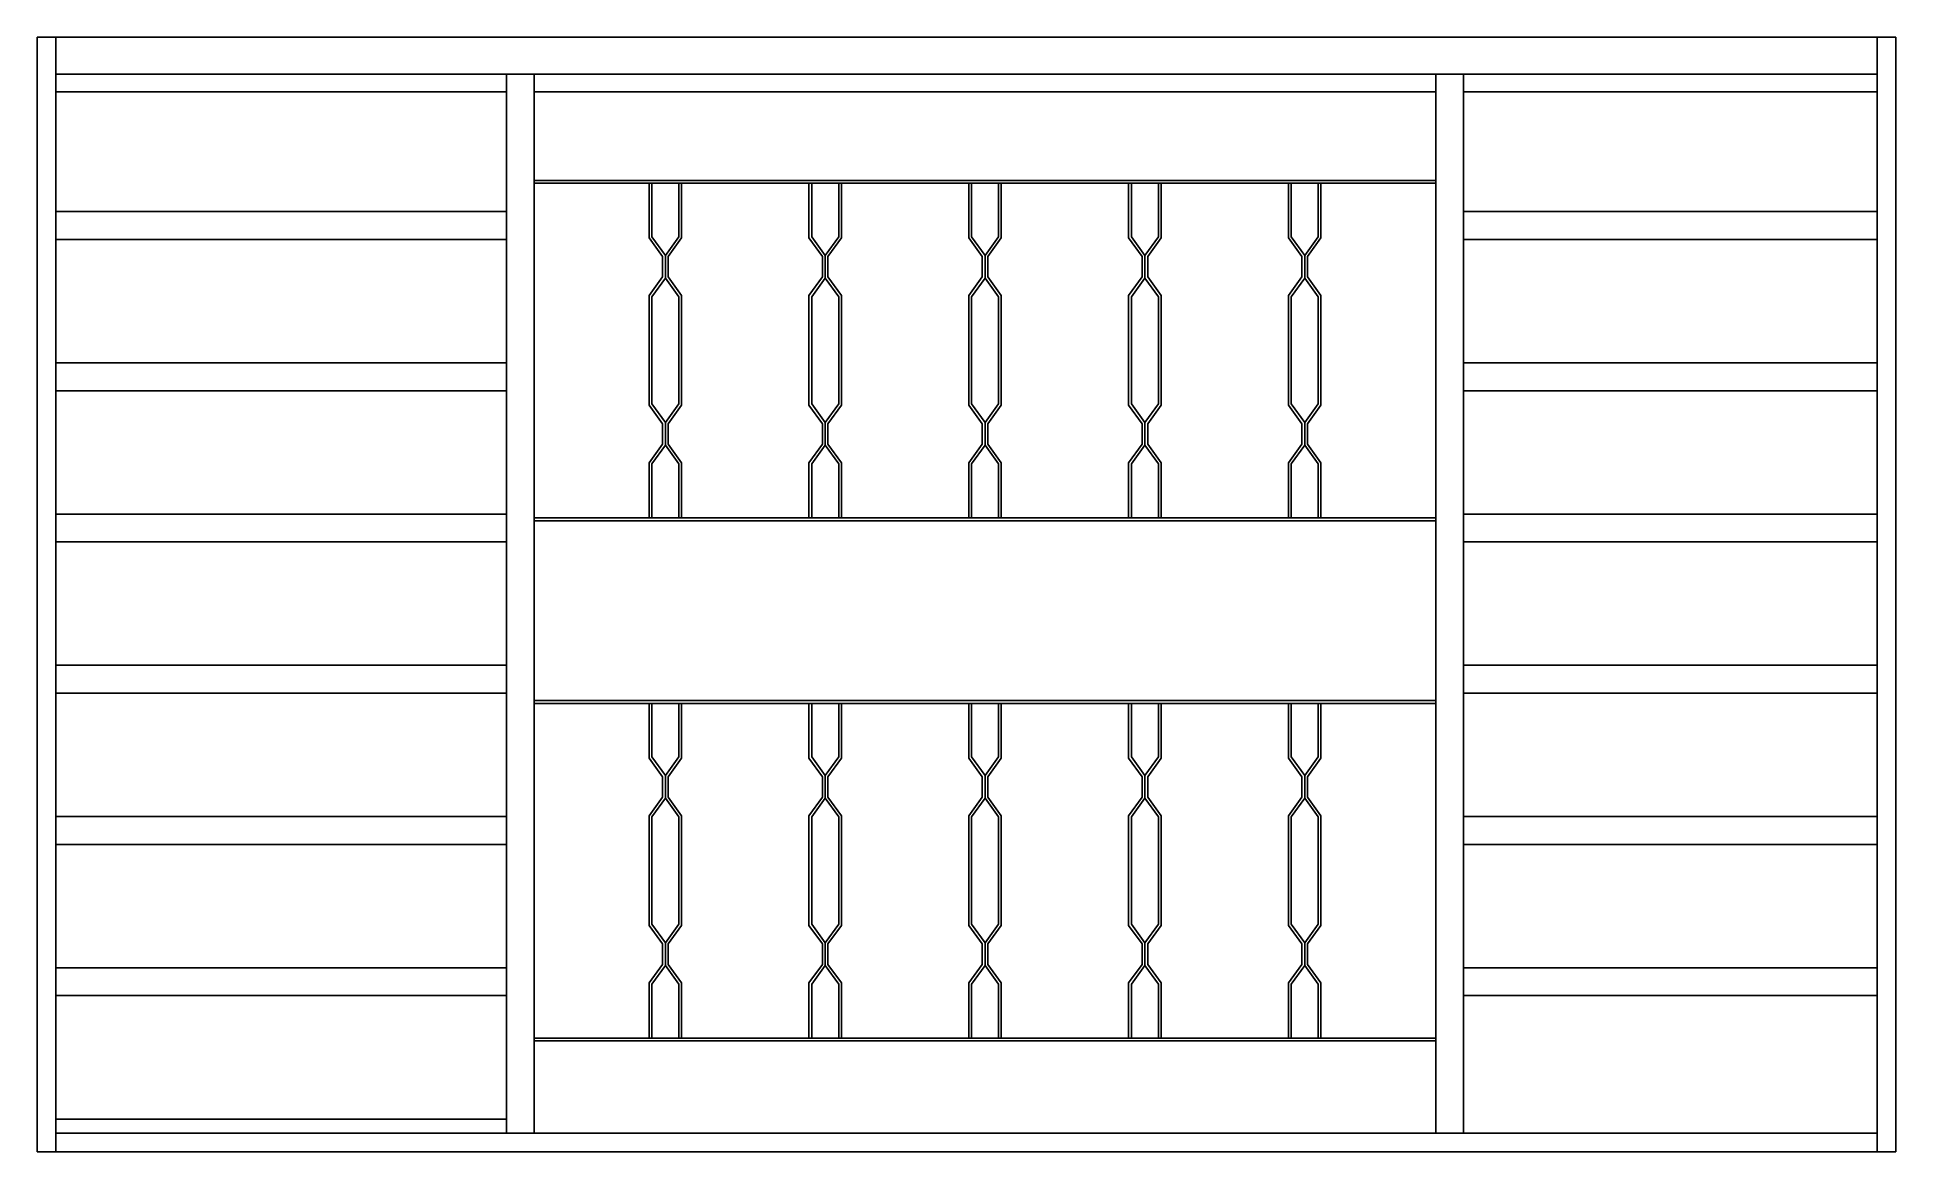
# Model space of a CAD drawing. Header units: millimetres. Extents: x 235.3 to 237.3, y 1306.72 to 1307.92.
import ezdxf

# ---------------------------------------------------------------- set-up
doc = ezdxf.new("R2010")
doc.units = ezdxf.units.MM
doc.header["$LTSCALE"] = 0.5
doc.layers.add('Gravia_Janelas', color=1, linetype='Continuous')

msp = doc.modelspace()

# ---------------------------------------------------------------- linework, layer by layer
at = {"layer": 'Gravia_Janelas', "color": 2}
for p, q in [((235.302, 1307.9212), (235.302, 1306.7212)), ((237.302, 1307.9212), (235.302, 1307.9212)), ((237.302, 1306.7212), (237.302, 1307.9212)), ((235.302, 1306.7212), (237.302, 1306.7212))]:
    msp.add_line(p, q, dxfattribs=at)
at = {"layer": 'Gravia_Janelas'}
for p, q in [((235.322, 1307.9212), (235.322, 1306.7212)), ((237.282, 1306.7212), (237.282, 1307.9212)), ((237.282, 1307.8812), (235.322, 1307.8812)), ((237.282, 1307.8812), (235.322, 1307.8812)), ((235.807, 1307.8812), (235.807, 1306.7412)), ((235.837, 1307.8812), (235.837, 1306.7412)), ((236.807, 1307.8812), (236.807, 1306.7412)), ((236.837, 1307.8812), (236.837, 1306.7412)), ((235.807, 1307.8623), (235.322, 1307.8623)), ((236.352, 1307.8623), (235.837, 1307.8623)), ((236.807, 1307.8623), (236.352, 1307.8623)), ((237.282, 1307.8623), (236.837, 1307.8623)), ((235.837, 1307.778), (235.837, 1307.788)), ((235.837, 1307.767), (236.807, 1307.767)), ((235.837, 1307.764), (236.807, 1307.764)), ((235.9605, 1307.705), (235.9605, 1307.764)), ((235.9635, 1307.7063), (235.9635, 1307.764)), ((235.9925, 1307.7063), (235.9925, 1307.764)), ((235.9955, 1307.705), (235.9955, 1307.764)), ((236.1695, 1307.764), (236.13, 1307.764)), ((236.1325, 1307.705), (236.1325, 1307.764)), ((236.1355, 1307.7063), (236.1355, 1307.764)), ((236.1645, 1307.7063), (236.1645, 1307.764)), ((236.1675, 1307.705), (236.1675, 1307.764)), ((236.3418, 1307.764), (236.3023, 1307.764)), ((236.3045, 1307.705), (236.3045, 1307.764)), ((236.3075, 1307.7063), (236.3075, 1307.764)), ((236.3365, 1307.7063), (236.3365, 1307.764)), ((236.3395, 1307.705), (236.3395, 1307.764)), ((236.5138, 1307.764), (236.4743, 1307.764)), ((236.4765, 1307.705), (236.4765, 1307.764)), ((236.4795, 1307.7063), (236.4795, 1307.764)), ((236.5085, 1307.7063), (236.5085, 1307.764)), ((236.5115, 1307.705), (236.5115, 1307.764)), ((236.6847, 1307.764), (236.6476, 1307.764)), ((236.6485, 1307.705), (236.6485, 1307.764)), ((236.6515, 1307.7063), (236.6515, 1307.764)), ((236.6805, 1307.7063), (236.6805, 1307.764)), ((236.6835, 1307.705), (236.6835, 1307.764)), ((236.807, 1307.764), (236.7893, 1307.764)), ((235.807, 1307.7334), (235.322, 1307.7334)), ((237.282, 1307.7334), (236.837, 1307.7334)), ((235.807, 1307.7034), (235.322, 1307.7034)), ((235.9605, 1307.705), (235.975, 1307.685)), ((235.9635, 1307.7063), (235.978, 1307.6863)), ((235.9925, 1307.7063), (235.978, 1307.6863)), ((235.9955, 1307.705), (235.981, 1307.685)), ((236.1325, 1307.705), (236.147, 1307.685)), ((236.1355, 1307.7063), (236.15, 1307.6863)), ((236.1645, 1307.7063), (236.15, 1307.6863)), ((236.1675, 1307.705), (236.153, 1307.685)), ((236.3045, 1307.705), (236.319, 1307.685)), ((236.3075, 1307.7063), (236.322, 1307.6863)), ((236.3365, 1307.7063), (236.322, 1307.6863)), ((236.3395, 1307.705), (236.325, 1307.685)), ((236.4765, 1307.705), (236.491, 1307.685)), ((236.4795, 1307.7063), (236.494, 1307.6863)), ((236.5085, 1307.7063), (236.494, 1307.6863)), ((236.5115, 1307.705), (236.497, 1307.685)), ((236.6485, 1307.705), (236.663, 1307.685)), ((236.6515, 1307.7063), (236.666, 1307.6863)), ((236.6805, 1307.7063), (236.666, 1307.6863)), ((236.6835, 1307.705), (236.669, 1307.685)), ((237.282, 1307.7034), (236.837, 1307.7034)), ((235.975, 1307.674), (235.975, 1307.685)), ((235.978, 1307.674), (235.978, 1307.6863)), ((235.978, 1307.674), (235.978, 1307.6863)), ((235.981, 1307.674), (235.981, 1307.685)), ((236.147, 1307.674), (236.147, 1307.685)), ((236.15, 1307.674), (236.15, 1307.6863)), ((236.15, 1307.674), (236.15, 1307.6863)), ((236.153, 1307.674), (236.153, 1307.685)), ((236.319, 1307.674), (236.319, 1307.685)), ((236.322, 1307.674), (236.322, 1307.6863)), ((236.322, 1307.674), (236.322, 1307.6863)), ((236.325, 1307.674), (236.325, 1307.685)), ((236.491, 1307.674), (236.491, 1307.685)), ((236.494, 1307.674), (236.494, 1307.6863)), ((236.494, 1307.674), (236.494, 1307.6863)), ((236.497, 1307.674), (236.497, 1307.685)), ((236.663, 1307.674), (236.663, 1307.685)), ((236.666, 1307.674), (236.666, 1307.6863)), ((236.666, 1307.674), (236.666, 1307.6863)), ((236.669, 1307.674), (236.669, 1307.685)), ((235.9605, 1307.643), (235.975, 1307.663)), ((235.9635, 1307.6418), (235.978, 1307.6618)), ((235.975, 1307.674), (235.975, 1307.663)), ((235.978, 1307.674), (235.978, 1307.6618)), ((235.978, 1307.674), (235.978, 1307.6618)), ((235.9925, 1307.6418), (235.978, 1307.6618)), ((235.981, 1307.674), (235.981, 1307.663)), ((235.9955, 1307.643), (235.981, 1307.663)), ((236.1325, 1307.643), (236.147, 1307.663)), ((236.1355, 1307.6418), (236.15, 1307.6618)), ((236.147, 1307.674), (236.147, 1307.663)), ((236.15, 1307.674), (236.15, 1307.6618)), ((236.15, 1307.674), (236.15, 1307.6618)), ((236.1645, 1307.6418), (236.15, 1307.6618)), ((236.153, 1307.674), (236.153, 1307.663)), ((236.1675, 1307.643), (236.153, 1307.663)), ((236.3045, 1307.643), (236.319, 1307.663)), ((236.3075, 1307.6418), (236.322, 1307.6618)), ((236.319, 1307.674), (236.319, 1307.663)), ((236.322, 1307.674), (236.322, 1307.6618)), ((236.322, 1307.674), (236.322, 1307.6618)), ((236.3365, 1307.6418), (236.322, 1307.6618)), ((236.325, 1307.674), (236.325, 1307.663)), ((236.3395, 1307.643), (236.325, 1307.663)), ((236.4765, 1307.643), (236.491, 1307.663)), ((236.4795, 1307.6418), (236.494, 1307.6618)), ((236.491, 1307.674), (236.491, 1307.663)), ((236.494, 1307.674), (236.494, 1307.6618)), ((236.494, 1307.674), (236.494, 1307.6618)), ((236.5085, 1307.6418), (236.494, 1307.6618)), ((236.497, 1307.674), (236.497, 1307.663)), ((236.5115, 1307.643), (236.497, 1307.663)), ((236.6485, 1307.643), (236.663, 1307.663)), ((236.6515, 1307.6418), (236.666, 1307.6618)), ((236.663, 1307.674), (236.663, 1307.663)), ((236.666, 1307.674), (236.666, 1307.6618)), ((236.666, 1307.674), (236.666, 1307.6618)), ((236.6805, 1307.6418), (236.666, 1307.6618)), ((236.669, 1307.674), (236.669, 1307.663)), ((236.6835, 1307.643), (236.669, 1307.663)), ((235.9605, 1307.643), (235.9605, 1307.525)), ((235.9635, 1307.6418), (235.9635, 1307.5263)), ((235.9925, 1307.6418), (235.9925, 1307.5263)), ((235.9955, 1307.643), (235.9955, 1307.525)), ((236.1325, 1307.643), (236.1325, 1307.525)), ((236.1355, 1307.6418), (236.1355, 1307.5263)), ((236.1645, 1307.6418), (236.1645, 1307.5263)), ((236.1675, 1307.643), (236.1675, 1307.525)), ((236.3045, 1307.643), (236.3045, 1307.525)), ((236.3075, 1307.6418), (236.3075, 1307.5263)), ((236.3365, 1307.6418), (236.3365, 1307.5263)), ((236.3395, 1307.643), (236.3395, 1307.525)), ((236.4765, 1307.643), (236.4765, 1307.525)), ((236.4795, 1307.6418), (236.4795, 1307.5263)), ((236.5085, 1307.6418), (236.5085, 1307.5263)), ((236.5115, 1307.643), (236.5115, 1307.525)), ((236.6485, 1307.643), (236.6485, 1307.525)), ((236.6515, 1307.6418), (236.6515, 1307.5263)), ((236.6805, 1307.6418), (236.6805, 1307.5263)), ((236.6835, 1307.643), (236.6835, 1307.525)), ((235.807, 1307.5706), (235.322, 1307.5706)), ((235.837, 1307.558), (235.837, 1307.568)), ((237.282, 1307.5706), (236.837, 1307.5706)), ((235.807, 1307.5406), (235.322, 1307.5406)), ((237.282, 1307.5406), (236.837, 1307.5406)), ((235.9605, 1307.525), (235.975, 1307.505)), ((235.9635, 1307.5263), (235.978, 1307.5063)), ((235.9925, 1307.5263), (235.978, 1307.5063)), ((235.9955, 1307.525), (235.981, 1307.505)), ((236.1325, 1307.525), (236.147, 1307.505)), ((236.1355, 1307.5263), (236.15, 1307.5063)), ((236.1645, 1307.5263), (236.15, 1307.5063)), ((236.1675, 1307.525), (236.153, 1307.505)), ((236.3045, 1307.525), (236.319, 1307.505)), ((236.3075, 1307.5263), (236.322, 1307.5063)), ((236.3365, 1307.5263), (236.322, 1307.5063)), ((236.3395, 1307.525), (236.325, 1307.505)), ((236.4765, 1307.525), (236.491, 1307.505)), ((236.4795, 1307.5263), (236.494, 1307.5063)), ((236.5085, 1307.5263), (236.494, 1307.5063)), ((236.5115, 1307.525), (236.497, 1307.505)), ((236.6485, 1307.525), (236.663, 1307.505)), ((236.6515, 1307.5263), (236.666, 1307.5063)), ((236.6805, 1307.5263), (236.666, 1307.5063)), ((236.6835, 1307.525), (236.669, 1307.505)), ((235.975, 1307.505), (235.975, 1307.494)), ((235.978, 1307.5063), (235.978, 1307.494)), ((235.978, 1307.5063), (235.978, 1307.494)), ((235.981, 1307.505), (235.981, 1307.494)), ((236.147, 1307.505), (236.147, 1307.494)), ((236.15, 1307.5063), (236.15, 1307.494)), ((236.15, 1307.5063), (236.15, 1307.494)), ((236.153, 1307.505), (236.153, 1307.494)), ((236.319, 1307.505), (236.319, 1307.494)), ((236.322, 1307.5063), (236.322, 1307.494)), ((236.322, 1307.5063), (236.322, 1307.494)), ((236.325, 1307.505), (236.325, 1307.494)), ((236.491, 1307.505), (236.491, 1307.494)), ((236.494, 1307.5063), (236.494, 1307.494)), ((236.494, 1307.5063), (236.494, 1307.494)), ((236.497, 1307.505), (236.497, 1307.494)), ((236.663, 1307.505), (236.663, 1307.494)), ((236.666, 1307.5063), (236.666, 1307.494)), ((236.666, 1307.5063), (236.666, 1307.494)), ((236.669, 1307.505), (236.669, 1307.494)), ((235.9605, 1307.463), (235.975, 1307.483)), ((235.9635, 1307.4618), (235.978, 1307.4818)), ((235.975, 1307.494), (235.975, 1307.483)), ((235.978, 1307.494), (235.978, 1307.4818)), ((235.978, 1307.494), (235.978, 1307.4818)), ((235.9925, 1307.4618), (235.978, 1307.4818)), ((235.981, 1307.494), (235.981, 1307.483)), ((235.9955, 1307.463), (235.981, 1307.483)), ((236.1325, 1307.463), (236.147, 1307.483)), ((236.1355, 1307.4618), (236.15, 1307.4818)), ((236.147, 1307.494), (236.147, 1307.483)), ((236.15, 1307.494), (236.15, 1307.4818)), ((236.15, 1307.494), (236.15, 1307.4818)), ((236.1645, 1307.4618), (236.15, 1307.4818)), ((236.153, 1307.494), (236.153, 1307.483)), ((236.1675, 1307.463), (236.153, 1307.483)), ((236.3045, 1307.463), (236.319, 1307.483)), ((236.3075, 1307.4618), (236.322, 1307.4818)), ((236.319, 1307.494), (236.319, 1307.483)), ((236.322, 1307.494), (236.322, 1307.4818)), ((236.322, 1307.494), (236.322, 1307.4818)), ((236.3365, 1307.4618), (236.322, 1307.4818)), ((236.325, 1307.494), (236.325, 1307.483)), ((236.3395, 1307.463), (236.325, 1307.483)), ((236.4765, 1307.463), (236.491, 1307.483)), ((236.4795, 1307.4618), (236.494, 1307.4818)), ((236.491, 1307.494), (236.491, 1307.483)), ((236.494, 1307.494), (236.494, 1307.4818)), ((236.494, 1307.494), (236.494, 1307.4818)), ((236.5085, 1307.4618), (236.494, 1307.4818)), ((236.497, 1307.494), (236.497, 1307.483)), ((236.5115, 1307.463), (236.497, 1307.483)), ((236.6485, 1307.463), (236.663, 1307.483)), ((236.6515, 1307.4618), (236.666, 1307.4818)), ((236.663, 1307.494), (236.663, 1307.483)), ((236.666, 1307.494), (236.666, 1307.4818)), ((236.666, 1307.494), (236.666, 1307.4818)), ((236.6805, 1307.4618), (236.666, 1307.4818)), ((236.669, 1307.494), (236.669, 1307.483)), ((236.6835, 1307.463), (236.669, 1307.483)), ((235.9605, 1307.463), (235.9605, 1307.404)), ((235.9635, 1307.4618), (235.9635, 1307.404)), ((235.9925, 1307.4618), (235.9925, 1307.404)), ((235.9955, 1307.463), (235.9955, 1307.404)), ((236.1325, 1307.463), (236.1325, 1307.404)), ((236.1355, 1307.4618), (236.1355, 1307.404)), ((236.1645, 1307.4618), (236.1645, 1307.404)), ((236.1675, 1307.463), (236.1675, 1307.404)), ((236.3045, 1307.463), (236.3045, 1307.404)), ((236.3075, 1307.4618), (236.3075, 1307.404)), ((236.3365, 1307.4618), (236.3365, 1307.404)), ((236.3395, 1307.463), (236.3395, 1307.404)), ((236.4765, 1307.463), (236.4765, 1307.404)), ((236.4795, 1307.4618), (236.4795, 1307.404)), ((236.5085, 1307.4618), (236.5085, 1307.404)), ((236.5115, 1307.463), (236.5115, 1307.404)), ((236.6485, 1307.463), (236.6485, 1307.404)), ((236.6515, 1307.4618), (236.6515, 1307.404)), ((236.6805, 1307.4618), (236.6805, 1307.404)), ((236.6835, 1307.463), (236.6835, 1307.404)), ((235.807, 1307.4078), (235.322, 1307.4078)), ((235.837, 1307.4036), (236.807, 1307.4036)), ((235.837, 1307.4006), (236.807, 1307.4006)), ((237.282, 1307.4078), (236.837, 1307.4078)), ((235.807, 1307.3778), (235.322, 1307.3778)), ((237.282, 1307.3778), (236.837, 1307.3778)), ((235.837, 1307.348), (235.837, 1307.338)), ((235.807, 1307.245), (235.322, 1307.245)), ((235.837, 1307.2337), (235.837, 1307.2437)), ((237.282, 1307.245), (236.837, 1307.245)), ((235.807, 1307.215), (235.322, 1307.215)), ((235.837, 1307.207), (236.807, 1307.207)), ((235.837, 1307.204), (236.807, 1307.204)), ((235.9605, 1307.145), (235.9605, 1307.204)), ((235.9635, 1307.1463), (235.9635, 1307.204)), ((235.9925, 1307.1463), (235.9925, 1307.204)), ((235.9955, 1307.145), (235.9955, 1307.204)), ((236.1695, 1307.204), (236.13, 1307.204)), ((236.1325, 1307.145), (236.1325, 1307.204)), ((236.1355, 1307.1463), (236.1355, 1307.204)), ((236.1645, 1307.1463), (236.1645, 1307.204)), ((236.1675, 1307.145), (236.1675, 1307.204)), ((236.3418, 1307.204), (236.3023, 1307.204)), ((236.3045, 1307.145), (236.3045, 1307.204)), ((236.3075, 1307.1463), (236.3075, 1307.204)), ((236.3365, 1307.1463), (236.3365, 1307.204)), ((236.3395, 1307.145), (236.3395, 1307.204)), ((236.5138, 1307.204), (236.4743, 1307.204)), ((236.4765, 1307.145), (236.4765, 1307.204)), ((236.4795, 1307.1463), (236.4795, 1307.204)), ((236.5085, 1307.1463), (236.5085, 1307.204)), ((236.5115, 1307.145), (236.5115, 1307.204)), ((236.6847, 1307.204), (236.6476, 1307.204)), ((236.6485, 1307.145), (236.6485, 1307.204)), ((236.6515, 1307.1463), (236.6515, 1307.204)), ((236.6805, 1307.1463), (236.6805, 1307.204)), ((236.6835, 1307.145), (236.6835, 1307.204)), ((237.282, 1307.215), (236.837, 1307.215)), ((235.9605, 1307.145), (235.975, 1307.125)), ((235.9635, 1307.1463), (235.978, 1307.1263)), ((235.9925, 1307.1463), (235.978, 1307.1263)), ((235.9955, 1307.145), (235.981, 1307.125)), ((236.1325, 1307.145), (236.147, 1307.125)), ((236.1355, 1307.1463), (236.15, 1307.1263)), ((236.1645, 1307.1463), (236.15, 1307.1263)), ((236.1675, 1307.145), (236.153, 1307.125)), ((236.3045, 1307.145), (236.319, 1307.125)), ((236.3075, 1307.1463), (236.322, 1307.1263)), ((236.3365, 1307.1463), (236.322, 1307.1263)), ((236.3395, 1307.145), (236.325, 1307.125)), ((236.4765, 1307.145), (236.491, 1307.125)), ((236.4795, 1307.1463), (236.494, 1307.1263)), ((236.5085, 1307.1463), (236.494, 1307.1263)), ((236.5115, 1307.145), (236.497, 1307.125)), ((236.6485, 1307.145), (236.663, 1307.125)), ((236.6515, 1307.1463), (236.666, 1307.1263)), ((236.6805, 1307.1463), (236.666, 1307.1263)), ((236.6835, 1307.145), (236.669, 1307.125)), ((235.975, 1307.114), (235.975, 1307.125)), ((235.978, 1307.114), (235.978, 1307.1263)), ((235.978, 1307.114), (235.978, 1307.1263)), ((235.981, 1307.114), (235.981, 1307.125)), ((236.147, 1307.114), (236.147, 1307.125)), ((236.15, 1307.114), (236.15, 1307.1263)), ((236.15, 1307.114), (236.15, 1307.1263)), ((236.153, 1307.114), (236.153, 1307.125)), ((236.319, 1307.114), (236.319, 1307.125)), ((236.322, 1307.114), (236.322, 1307.1263)), ((236.322, 1307.114), (236.322, 1307.1263)), ((236.325, 1307.114), (236.325, 1307.125)), ((236.491, 1307.114), (236.491, 1307.125)), ((236.494, 1307.114), (236.494, 1307.1263)), ((236.494, 1307.114), (236.494, 1307.1263)), ((236.497, 1307.114), (236.497, 1307.125)), ((236.663, 1307.114), (236.663, 1307.125)), ((236.666, 1307.114), (236.666, 1307.1263)), ((236.666, 1307.114), (236.666, 1307.1263)), ((236.669, 1307.114), (236.669, 1307.125)), ((235.9605, 1307.083), (235.975, 1307.103)), ((235.9635, 1307.0818), (235.978, 1307.1018)), ((235.975, 1307.114), (235.975, 1307.103)), ((235.978, 1307.114), (235.978, 1307.1018)), ((235.978, 1307.114), (235.978, 1307.1018)), ((235.9925, 1307.0818), (235.978, 1307.1018)), ((235.981, 1307.114), (235.981, 1307.103)), ((235.9955, 1307.083), (235.981, 1307.103)), ((236.1325, 1307.083), (236.147, 1307.103)), ((236.1355, 1307.0818), (236.15, 1307.1018)), ((236.147, 1307.114), (236.147, 1307.103)), ((236.15, 1307.114), (236.15, 1307.1018)), ((236.15, 1307.114), (236.15, 1307.1018)), ((236.1645, 1307.0818), (236.15, 1307.1018)), ((236.153, 1307.114), (236.153, 1307.103)), ((236.1675, 1307.083), (236.153, 1307.103)), ((236.3045, 1307.083), (236.319, 1307.103)), ((236.3075, 1307.0818), (236.322, 1307.1018)), ((236.319, 1307.114), (236.319, 1307.103)), ((236.322, 1307.114), (236.322, 1307.1018)), ((236.322, 1307.114), (236.322, 1307.1018)), ((236.3365, 1307.0818), (236.322, 1307.1018)), ((236.325, 1307.114), (236.325, 1307.103)), ((236.3395, 1307.083), (236.325, 1307.103)), ((236.4765, 1307.083), (236.491, 1307.103)), ((236.4795, 1307.0818), (236.494, 1307.1018)), ((236.491, 1307.114), (236.491, 1307.103)), ((236.494, 1307.114), (236.494, 1307.1018)), ((236.494, 1307.114), (236.494, 1307.1018)), ((236.5085, 1307.0818), (236.494, 1307.1018)), ((236.497, 1307.114), (236.497, 1307.103)), ((236.5115, 1307.083), (236.497, 1307.103)), ((236.6485, 1307.083), (236.663, 1307.103)), ((236.6515, 1307.0818), (236.666, 1307.1018)), ((236.663, 1307.114), (236.663, 1307.103)), ((236.666, 1307.114), (236.666, 1307.1018)), ((236.666, 1307.114), (236.666, 1307.1018)), ((236.6805, 1307.0818), (236.666, 1307.1018)), ((236.669, 1307.114), (236.669, 1307.103)), ((236.6835, 1307.083), (236.669, 1307.103)), ((235.807, 1307.0822), (235.322, 1307.0822)), ((235.9605, 1307.083), (235.9605, 1306.965)), ((235.9635, 1307.0818), (235.9635, 1306.9663)), ((235.9925, 1307.0818), (235.9925, 1306.9663)), ((235.9955, 1307.083), (235.9955, 1306.965)), ((236.1325, 1307.083), (236.1325, 1306.965)), ((236.1355, 1307.0818), (236.1355, 1306.9663)), ((236.1645, 1307.0818), (236.1645, 1306.9663)), ((236.1675, 1307.083), (236.1675, 1306.965)), ((236.3045, 1307.083), (236.3045, 1306.965)), ((236.3075, 1307.0818), (236.3075, 1306.9663)), ((236.3365, 1307.0818), (236.3365, 1306.9663)), ((236.3395, 1307.083), (236.3395, 1306.965)), ((236.4765, 1307.083), (236.4765, 1306.965)), ((236.4795, 1307.0818), (236.4795, 1306.9663)), ((236.5085, 1307.0818), (236.5085, 1306.9663)), ((236.5115, 1307.083), (236.5115, 1306.965)), ((236.6485, 1307.083), (236.6485, 1306.965)), ((236.6515, 1307.0818), (236.6515, 1306.9663)), ((236.6805, 1307.0818), (236.6805, 1306.9663)), ((236.6835, 1307.083), (236.6835, 1306.965)), ((237.282, 1307.0822), (236.837, 1307.0822)), ((235.807, 1307.0522), (235.322, 1307.0522)), ((237.282, 1307.0522), (236.837, 1307.0522)), ((235.837, 1307.0137), (235.837, 1307.0237)), ((235.9605, 1306.965), (235.975, 1306.945)), ((235.9635, 1306.9663), (235.978, 1306.9463)), ((235.9925, 1306.9663), (235.978, 1306.9463)), ((235.9955, 1306.965), (235.981, 1306.945)), ((236.1325, 1306.965), (236.147, 1306.945)), ((236.1355, 1306.9663), (236.15, 1306.9463)), ((236.1645, 1306.9663), (236.15, 1306.9463)), ((236.1675, 1306.965), (236.153, 1306.945)), ((236.3045, 1306.965), (236.319, 1306.945)), ((236.3075, 1306.9663), (236.322, 1306.9463)), ((236.3365, 1306.9663), (236.322, 1306.9463)), ((236.3395, 1306.965), (236.325, 1306.945)), ((236.4765, 1306.965), (236.491, 1306.945)), ((236.4795, 1306.9663), (236.494, 1306.9463)), ((236.5085, 1306.9663), (236.494, 1306.9463)), ((236.5115, 1306.965), (236.497, 1306.945)), ((236.6485, 1306.965), (236.663, 1306.945)), ((236.6515, 1306.9663), (236.666, 1306.9463)), ((236.6805, 1306.9663), (236.666, 1306.9463)), ((236.6835, 1306.965), (236.669, 1306.945)), ((235.975, 1306.945), (235.975, 1306.934)), ((235.978, 1306.9463), (235.978, 1306.934)), ((235.978, 1306.9463), (235.978, 1306.934)), ((235.981, 1306.945), (235.981, 1306.934)), ((236.147, 1306.945), (236.147, 1306.934)), ((236.15, 1306.9463), (236.15, 1306.934)), ((236.15, 1306.9463), (236.15, 1306.934)), ((236.153, 1306.945), (236.153, 1306.934)), ((236.319, 1306.945), (236.319, 1306.934)), ((236.322, 1306.9463), (236.322, 1306.934)), ((236.322, 1306.9463), (236.322, 1306.934)), ((236.325, 1306.945), (236.325, 1306.934)), ((236.491, 1306.945), (236.491, 1306.934)), ((236.494, 1306.9463), (236.494, 1306.934)), ((236.494, 1306.9463), (236.494, 1306.934)), ((236.497, 1306.945), (236.497, 1306.934)), ((236.663, 1306.945), (236.663, 1306.934)), ((236.666, 1306.9463), (236.666, 1306.934)), ((236.666, 1306.9463), (236.666, 1306.934)), ((236.669, 1306.945), (236.669, 1306.934)), ((235.9605, 1306.903), (235.975, 1306.923)), ((235.9635, 1306.9018), (235.978, 1306.9218)), ((235.975, 1306.934), (235.975, 1306.923)), ((235.978, 1306.934), (235.978, 1306.9218)), ((235.978, 1306.934), (235.978, 1306.9218)), ((235.9925, 1306.9018), (235.978, 1306.9218)), ((235.981, 1306.934), (235.981, 1306.923)), ((235.9955, 1306.903), (235.981, 1306.923)), ((236.1325, 1306.903), (236.147, 1306.923)), ((236.1355, 1306.9018), (236.15, 1306.9218)), ((236.147, 1306.934), (236.147, 1306.923)), ((236.15, 1306.934), (236.15, 1306.9218)), ((236.15, 1306.934), (236.15, 1306.9218)), ((236.1645, 1306.9018), (236.15, 1306.9218)), ((236.153, 1306.934), (236.153, 1306.923)), ((236.1675, 1306.903), (236.153, 1306.923)), ((236.3045, 1306.903), (236.319, 1306.923)), ((236.3075, 1306.9018), (236.322, 1306.9218)), ((236.319, 1306.934), (236.319, 1306.923)), ((236.322, 1306.934), (236.322, 1306.9218)), ((236.322, 1306.934), (236.322, 1306.9218)), ((236.3365, 1306.9018), (236.322, 1306.9218)), ((236.325, 1306.934), (236.325, 1306.923)), ((236.3395, 1306.903), (236.325, 1306.923)), ((236.4765, 1306.903), (236.491, 1306.923)), ((236.4795, 1306.9018), (236.494, 1306.9218)), ((236.491, 1306.934), (236.491, 1306.923)), ((236.494, 1306.934), (236.494, 1306.9218)), ((236.494, 1306.934), (236.494, 1306.9218)), ((236.5085, 1306.9018), (236.494, 1306.9218)), ((236.497, 1306.934), (236.497, 1306.923)), ((236.5115, 1306.903), (236.497, 1306.923)), ((236.6485, 1306.903), (236.663, 1306.923)), ((236.6515, 1306.9018), (236.666, 1306.9218)), ((236.663, 1306.934), (236.663, 1306.923)), ((236.666, 1306.934), (236.666, 1306.9218)), ((236.666, 1306.934), (236.666, 1306.9218)), ((236.6805, 1306.9018), (236.666, 1306.9218)), ((236.669, 1306.934), (236.669, 1306.923)), ((236.6835, 1306.903), (236.669, 1306.923)), ((235.807, 1306.9194), (235.322, 1306.9194)), ((235.9605, 1306.903), (235.9605, 1306.844)), ((235.9635, 1306.9018), (235.9635, 1306.844)), ((235.9925, 1306.9018), (235.9925, 1306.844)), ((235.9955, 1306.903), (235.9955, 1306.844)), ((236.1325, 1306.903), (236.1325, 1306.844)), ((236.1355, 1306.9018), (236.1355, 1306.844)), ((236.1645, 1306.9018), (236.1645, 1306.844)), ((236.1675, 1306.903), (236.1675, 1306.844)), ((236.3045, 1306.903), (236.3045, 1306.844)), ((236.3075, 1306.9018), (236.3075, 1306.844)), ((236.3365, 1306.9018), (236.3365, 1306.844)), ((236.3395, 1306.903), (236.3395, 1306.844)), ((236.4765, 1306.903), (236.4765, 1306.844)), ((236.4795, 1306.9018), (236.4795, 1306.844)), ((236.5085, 1306.9018), (236.5085, 1306.844)), ((236.5115, 1306.903), (236.5115, 1306.844)), ((236.6485, 1306.903), (236.6485, 1306.844)), ((236.6515, 1306.9018), (236.6515, 1306.844)), ((236.6805, 1306.9018), (236.6805, 1306.844)), ((236.6835, 1306.903), (236.6835, 1306.844)), ((237.282, 1306.9194), (236.837, 1306.9194)), ((235.807, 1306.8894), (235.322, 1306.8894)), ((237.282, 1306.8894), (236.837, 1306.8894)), ((235.837, 1306.8436), (236.807, 1306.8436)), ((235.837, 1306.8406), (236.807, 1306.8406)), ((235.837, 1306.8037), (235.837, 1306.7937)), ((235.807, 1306.7562), (235.322, 1306.7562)), ((235.322, 1306.7412), (237.282, 1306.7412))]:
    msp.add_line(p, q, dxfattribs=at)

doc.saveas('drawing.dxf')
